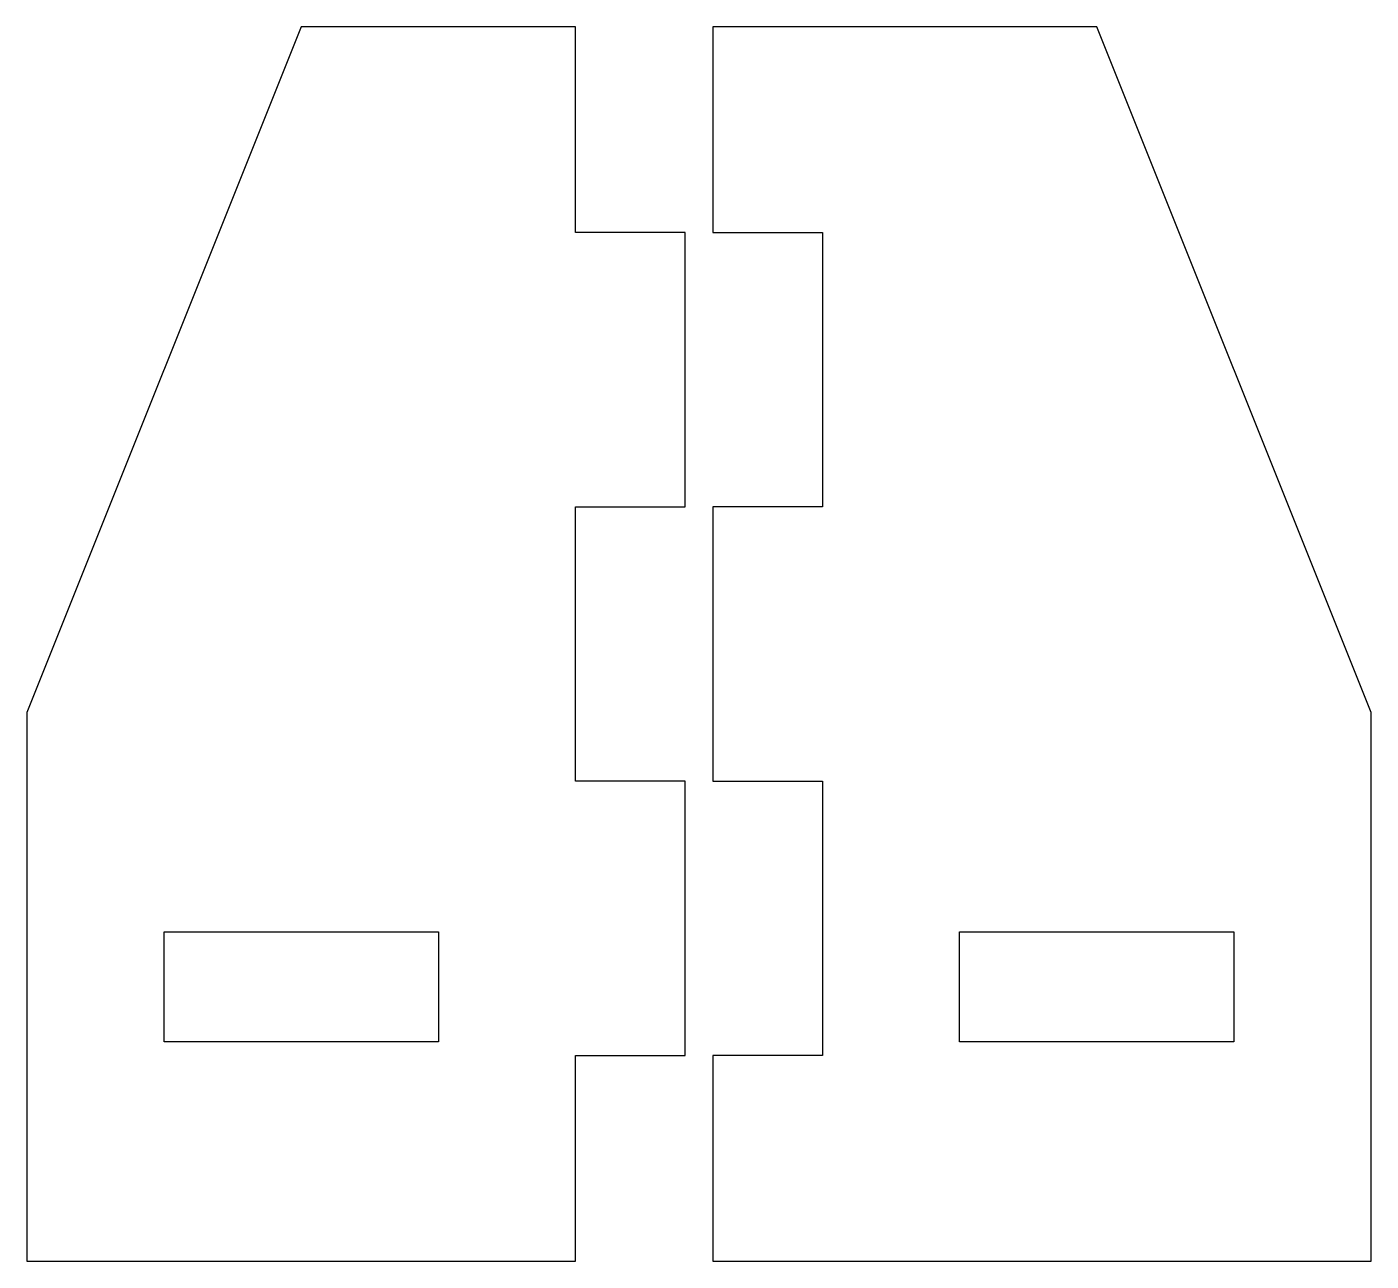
# Model space of a CAD drawing. Header units: metres. Extents: x -39 to 10, y -10 to 35.
import ezdxf

# ---------------------------------------------------------------- set-up
doc = ezdxf.new("R2010")
doc.units = ezdxf.units.M

msp = doc.modelspace()

# ---------------------------------------------------------------- linework, layer by layer
for p, q in [((-29, 35), (-39, 10)), ((-19, 35), (-29, 35)), ((-19, 27.5), (-19, 35)), ((0, 35), (-14, 35)), ((-14, 35), (-14, 27.5)), ((10, 10), (0, 35)), ((-15, 27.5), (-19, 27.5)), ((-15, 17.5), (-15, 27.5)), ((-14, 27.5), (-10, 27.5)), ((-10, 27.5), (-10, 17.5)), ((-19, 7.5), (-19, 17.5)), ((-19, 17.5), (-15, 17.5)), ((-10, 17.5), (-14, 17.5)), ((-14, 17.5), (-14, 7.5)), ((-39, 10), (-39, -10)), ((10, -10), (10, 10)), ((-15, 7.5), (-19, 7.5)), ((-15, -2.5), (-15, 7.5)), ((-14, 7.5), (-10, 7.5)), ((-10, 7.5), (-10, -2.5)), ((-34, -2), (-34, 2)), ((-34, 2), (-24, 2)), ((-24, 2), (-24, -2)), ((-5, -2), (-5, 2)), ((-5, 2), (5, 2)), ((5, 2), (5, -2)), ((-24, -2), (-34, -2)), ((5, -2), (-5, -2)), ((-19, -2.5), (-15, -2.5)), ((-19, -10), (-19, -2.5)), ((-10, -2.5), (-14, -2.5)), ((-14, -2.5), (-14, -10)), ((-39, -10), (-19, -10)), ((-14, -10), (10, -10))]:
    msp.add_line(p, q)

doc.saveas('drawing.dxf')
